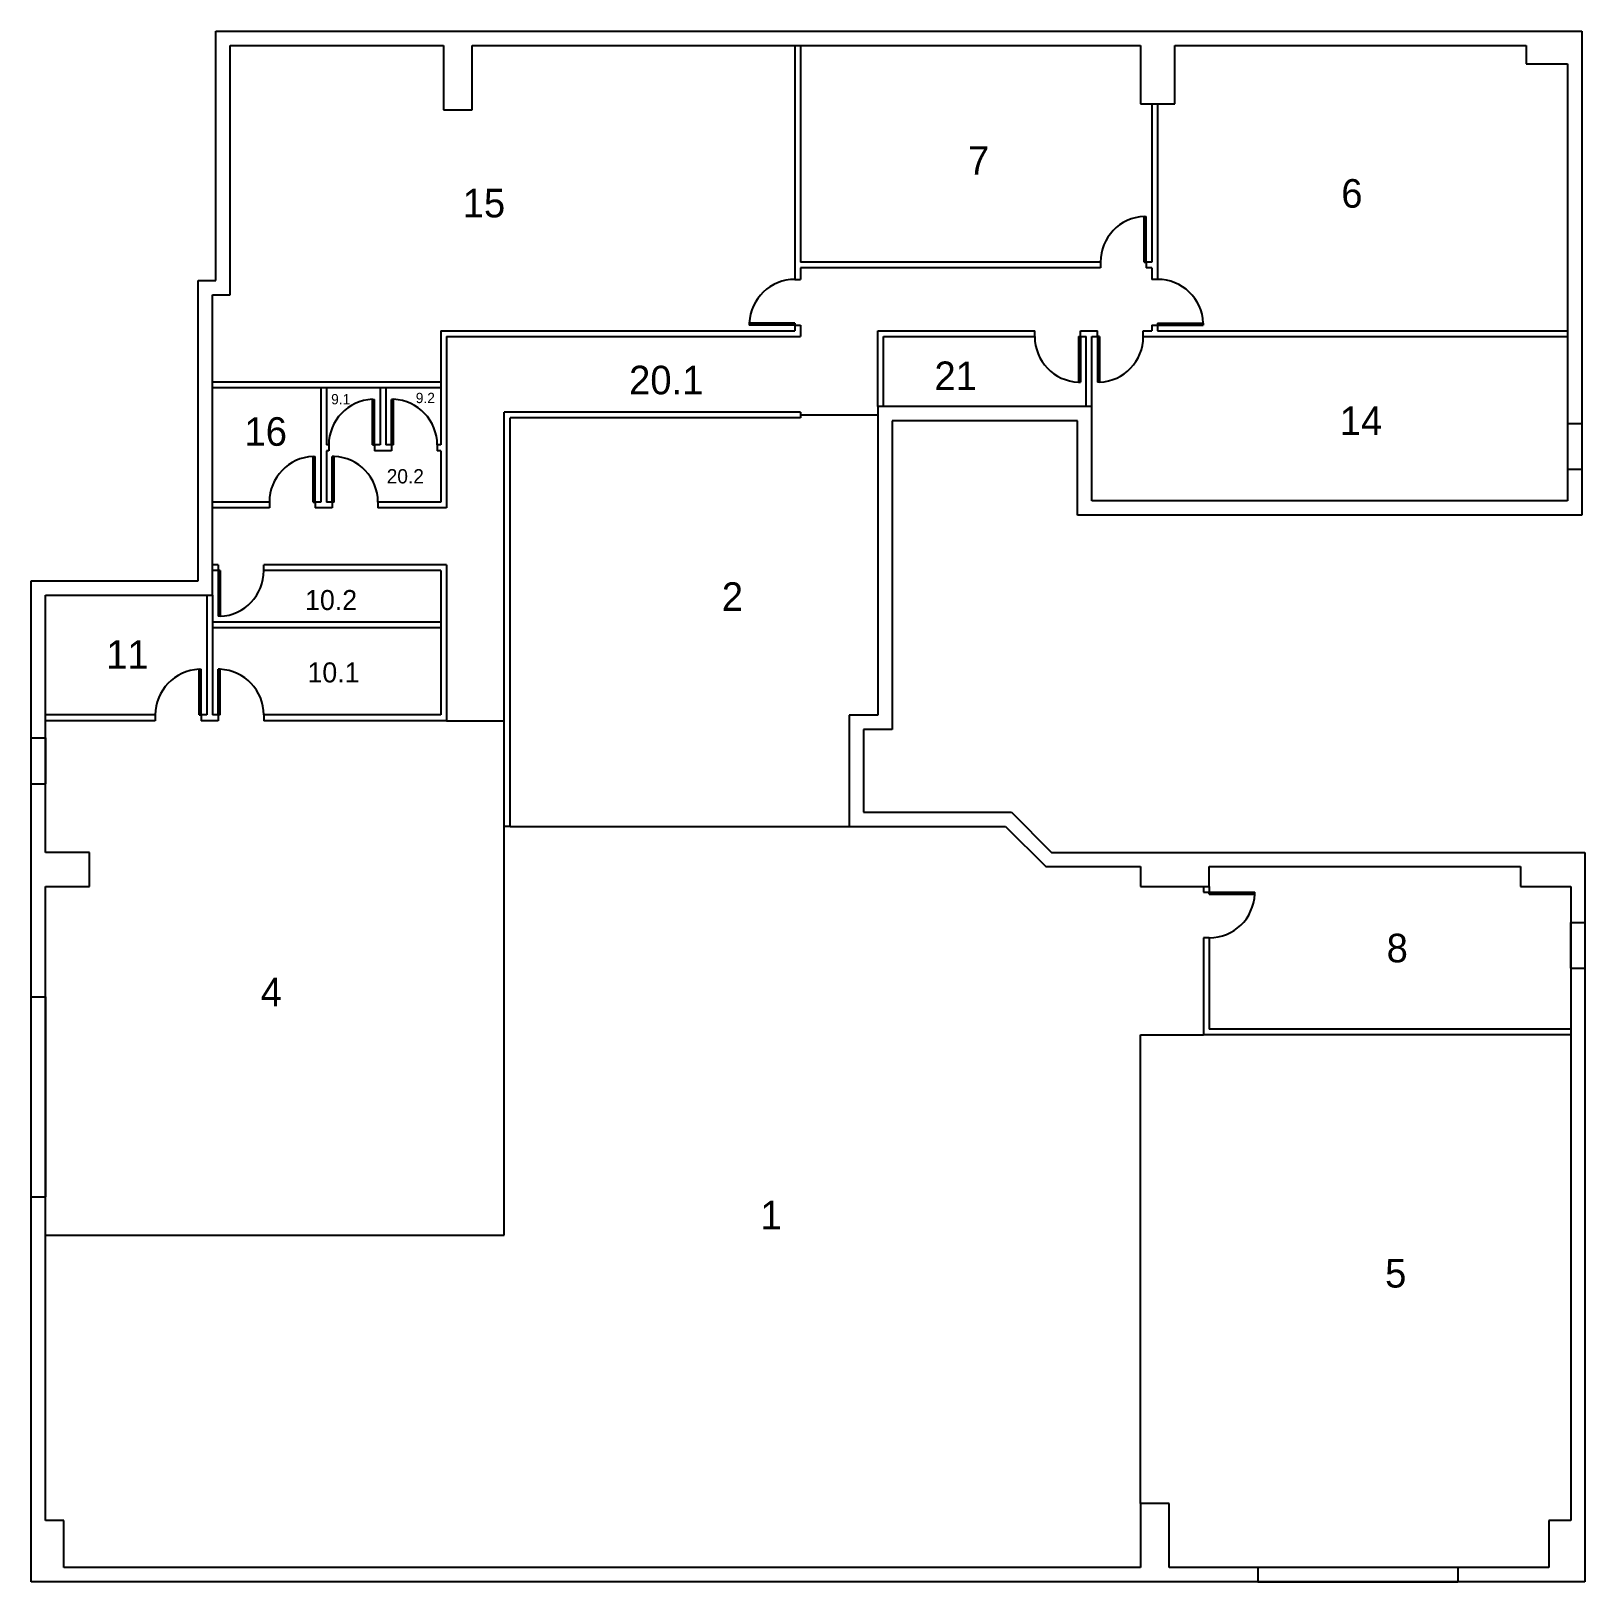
# Model space of a CAD drawing. Extents: x 469.5 to 496.7, y 2717 to 2744.1.
import ezdxf

# ---------------------------------------------------------------- set-up
doc = ezdxf.new("R2010")
doc.units = 0
doc.header["$MEASUREMENT"] = 0
doc.linetypes.add('DASHED', pattern=[19.05, 12.7, -6.35])
for name, color, linetype in [('BORDERS', 6, 'DASHED'), ('INNER_DOORS', 1, 'CONTINUOUS'), ('INNER_WALLS', 3, 'CONTINUOUS'), ('NAMES', 7, 'CONTINUOUS'), ('OUTER_DOORS', 2, 'CONTINUOUS'), ('OUTER_WALLS', 5, 'CONTINUOUS')]:
    doc.layers.add(name, color=color, linetype=linetype)

msp = doc.modelspace()

# ---------------------------------------------------------------- linework, layer by layer
at = {"layer": 'BORDERS'}
for p, q in [((482.962, 2737.401), (484.316, 2737.401)), ((476.763, 2732.05), (477.776, 2732.05)), ((477.876, 2730.2), (483.812, 2730.2))]:
    msp.add_line(p, q, dxfattribs=at)
for points in [[(469.741, 2723.042), (477.776, 2723.042), (477.776, 2730.2)], [(488.913, 2718.346), (488.913, 2726.55), (490.015, 2726.55)]]:
    msp.add_lwpolyline(points, dxfattribs=at)
at = {"layer": 'INNER_DOORS'}
for p, q in [((488.978, 2740.077), (488.978, 2740.876)), ((488.978, 2740.876), (489.013, 2740.876)), ((489.013, 2740.077), (489.013, 2740.876)), ((488.978, 2740.077), (489.013, 2740.077)), ((482.863, 2739.01), (482.064, 2739.01)), ((482.064, 2739.01), (482.064, 2738.975)), ((482.863, 2739.01), (482.863, 2738.975)), ((489.213, 2739.01), (489.213, 2738.975)), ((489.213, 2739.01), (490.013, 2739.01)), ((490.013, 2739.01), (490.013, 2738.975)), ((482.863, 2738.975), (482.064, 2738.975)), ((487.827, 2738.775), (487.862, 2738.775)), ((487.827, 2738.775), (487.827, 2737.976)), ((487.862, 2738.775), (487.862, 2737.976)), ((488.162, 2738.775), (488.162, 2737.976)), ((488.197, 2738.775), (488.162, 2738.775)), ((488.197, 2738.775), (488.197, 2737.976)), ((489.213, 2738.975), (490.013, 2738.975)), ((487.827, 2737.976), (487.862, 2737.976)), ((488.197, 2737.976), (488.162, 2737.976)), ((475.467, 2736.876), (475.467, 2737.675)), ((475.467, 2737.675), (475.502, 2737.675)), ((475.502, 2736.876), (475.502, 2737.675)), ((475.802, 2736.876), (475.802, 2737.675)), ((475.837, 2737.675), (475.802, 2737.675)), ((475.837, 2736.876), (475.837, 2737.675)), ((475.467, 2736.876), (475.502, 2736.876)), ((475.837, 2736.876), (475.802, 2736.876)), ((474.428, 2735.876), (474.428, 2736.675)), ((474.428, 2736.675), (474.463, 2736.675)), ((474.463, 2735.876), (474.463, 2736.675)), ((474.763, 2735.876), (474.763, 2736.675)), ((474.798, 2736.675), (474.763, 2736.675)), ((474.798, 2735.876), (474.798, 2736.675)), ((474.428, 2735.876), (474.463, 2735.876)), ((474.798, 2735.876), (474.763, 2735.876)), ((472.766, 2734.676), (472.766, 2733.877)), ((472.801, 2734.676), (472.766, 2734.676)), ((472.801, 2734.676), (472.801, 2733.877)), ((472.801, 2733.877), (472.766, 2733.877)), ((472.431, 2732.15), (472.431, 2732.95)), ((472.431, 2732.95), (472.466, 2732.95)), ((472.466, 2732.15), (472.466, 2732.95)), ((472.766, 2732.15), (472.766, 2732.95)), ((472.801, 2732.95), (472.766, 2732.95)), ((472.801, 2732.15), (472.801, 2732.95)), ((472.431, 2732.15), (472.466, 2732.15)), ((472.801, 2732.15), (472.766, 2732.15)), ((490.115, 2729.049), (490.914, 2729.049)), ((490.115, 2729.014), (490.115, 2729.049)), ((490.115, 2729.014), (490.914, 2729.014)), ((490.914, 2729.014), (490.914, 2729.049))]:
    msp.add_line(p, q, dxfattribs=at)
for centre, start, end in [((489.013, 2740.077), 92.5075, 180), ((482.863, 2738.975), 90, 177.4925), ((489.213, 2738.975), 2.5075, 90), ((487.862, 2738.775), 180, 267.4925), ((488.162, 2738.775), 272.5075, 0), ((475.502, 2736.876), 92.5075, 180), ((475.802, 2736.876), 0, 87.4925), ((474.463, 2735.876), 92.5075, 180), ((474.763, 2735.876), 0, 87.4925), ((472.766, 2734.676), 272.5075, 0), ((472.466, 2732.15), 92.5075, 180), ((472.766, 2732.15), 0, 87.4925), ((490.115, 2729.049), 270, 357.4925)]:
    msp.add_arc(centre, 0.8, start, end, dxfattribs=at)
at = {"layer": 'INNER_WALLS'}
for p, q in [((482.863, 2743.877), (482.863, 2739.775)), ((482.963, 2743.877), (482.963, 2740.077)), ((489.113, 2742.847), (489.113, 2740.077)), ((489.213, 2742.847), (489.213, 2739.775)), ((488.213, 2740.077), (482.963, 2740.077)), ((482.963, 2739.977), (482.963, 2739.775)), ((488.213, 2739.977), (482.963, 2739.977)), ((488.213, 2740.077), (488.213, 2739.977)), ((489.113, 2740.077), (489.013, 2740.077)), ((489.013, 2740.077), (489.013, 2739.977)), ((489.113, 2739.977), (489.013, 2739.977)), ((489.113, 2739.977), (489.113, 2739.775)), ((482.863, 2739.775), (482.963, 2739.775)), ((489.213, 2739.775), (489.113, 2739.775)), ((476.663, 2738.875), (482.863, 2738.875)), ((476.663, 2738.875), (476.663, 2736.876)), ((476.763, 2738.775), (482.963, 2738.775)), ((476.763, 2738.775), (476.763, 2735.776)), ((482.863, 2738.975), (482.963, 2738.975)), ((482.863, 2738.975), (482.863, 2738.875)), ((482.963, 2738.975), (482.963, 2738.775)), ((484.316, 2737.547), (484.316, 2738.875)), ((484.316, 2738.875), (487.062, 2738.875)), ((484.416, 2737.547), (484.416, 2738.775)), ((484.416, 2738.775), (487.062, 2738.775)), ((487.062, 2738.775), (487.062, 2738.875)), ((487.862, 2738.775), (487.862, 2738.875)), ((487.862, 2738.875), (488.162, 2738.875)), ((487.862, 2738.775), (487.962, 2738.775)), ((487.962, 2737.547), (487.962, 2738.775)), ((488.062, 2737.547), (488.062, 2738.775)), ((488.062, 2738.775), (488.162, 2738.775)), ((488.162, 2738.775), (488.162, 2738.875)), ((488.962, 2738.775), (488.962, 2738.875)), ((488.962, 2738.875), (489.113, 2738.875)), ((488.962, 2738.775), (496.389, 2738.775)), ((489.113, 2738.975), (489.213, 2738.975)), ((489.113, 2738.975), (489.113, 2738.875)), ((489.213, 2738.975), (489.213, 2738.875)), ((489.213, 2738.875), (496.389, 2738.875)), ((476.662, 2737.976), (472.666, 2737.976)), ((476.662, 2737.876), (472.666, 2737.876)), ((474.563, 2737.876), (474.563, 2735.876)), ((474.663, 2737.876), (474.663, 2736.876)), ((475.602, 2737.876), (475.602, 2736.876)), ((475.702, 2737.876), (475.702, 2736.876)), ((477.776, 2730.2), (477.776, 2737.451)), ((482.962, 2737.451), (477.776, 2737.451)), ((482.962, 2737.451), (482.962, 2737.351)), ((477.876, 2730.2), (477.876, 2737.351)), ((482.962, 2737.351), (477.876, 2737.351)), ((474.702, 2736.876), (474.663, 2736.876)), ((474.702, 2736.876), (474.702, 2736.776)), ((475.502, 2736.876), (475.502, 2736.776)), ((475.602, 2736.876), (475.502, 2736.876)), ((475.802, 2736.876), (475.702, 2736.876)), ((475.802, 2736.876), (475.802, 2736.776)), ((476.663, 2736.876), (476.602, 2736.876)), ((476.602, 2736.876), (476.602, 2736.776)), ((474.663, 2736.776), (474.663, 2735.876)), ((474.702, 2736.776), (474.663, 2736.776)), ((475.802, 2736.776), (475.502, 2736.776)), ((476.663, 2736.776), (476.602, 2736.776)), ((476.663, 2736.776), (476.663, 2735.876)), ((473.663, 2735.876), (472.666, 2735.876)), ((473.663, 2735.776), (472.666, 2735.776)), ((473.663, 2735.876), (473.663, 2735.776)), ((474.463, 2735.876), (474.463, 2735.776)), ((474.563, 2735.876), (474.463, 2735.876)), ((474.763, 2735.776), (474.463, 2735.776)), ((474.763, 2735.876), (474.663, 2735.876)), ((474.763, 2735.876), (474.763, 2735.776)), ((476.663, 2735.876), (475.563, 2735.876)), ((475.563, 2735.876), (475.563, 2735.776)), ((476.763, 2735.776), (475.563, 2735.776)), ((472.766, 2734.776), (472.666, 2734.776)), ((472.766, 2734.676), (472.666, 2734.676)), ((472.766, 2734.776), (472.766, 2734.676)), ((476.763, 2734.776), (473.566, 2734.776)), ((473.566, 2734.676), (473.566, 2734.776)), ((476.663, 2734.676), (473.566, 2734.676)), ((476.663, 2734.676), (476.663, 2732.15)), ((476.763, 2734.776), (476.763, 2732.05)), ((472.566, 2734.245), (472.566, 2732.15)), ((472.666, 2734.245), (472.666, 2732.15)), ((476.663, 2733.776), (472.666, 2733.776)), ((476.663, 2733.676), (472.666, 2733.676)), ((471.666, 2732.15), (469.741, 2732.15)), ((471.666, 2732.05), (469.741, 2732.05)), ((471.666, 2732.15), (471.666, 2732.05)), ((472.466, 2732.15), (472.466, 2732.05)), ((472.566, 2732.15), (472.466, 2732.15)), ((472.766, 2732.05), (472.466, 2732.05)), ((472.766, 2732.15), (472.666, 2732.15)), ((472.766, 2732.15), (472.766, 2732.05)), ((476.663, 2732.15), (473.566, 2732.15)), ((473.566, 2732.15), (473.566, 2732.05)), ((476.763, 2732.05), (473.566, 2732.05)), ((477.876, 2730.2), (477.776, 2730.2)), ((490.015, 2729.149), (490.015, 2729.049)), ((490.015, 2729.049), (490.115, 2729.049)), ((490.115, 2729.149), (490.115, 2729.049)), ((490.115, 2728.249), (490.015, 2728.249)), ((490.015, 2728.249), (490.015, 2726.55)), ((490.115, 2728.249), (490.115, 2726.65)), ((496.443, 2726.55), (490.015, 2726.55)), ((496.443, 2726.65), (490.115, 2726.65))]:
    msp.add_line(p, q, dxfattribs=at)
at = {"layer": 'OUTER_DOORS'}
for p, q in [((496.638, 2737.249), (496.389, 2737.249)), ((496.389, 2737.249), (496.389, 2736.449)), ((496.638, 2737.249), (496.638, 2736.449)), ((496.638, 2736.449), (496.389, 2736.449)), ((469.491, 2731.747), (469.741, 2731.747)), ((469.491, 2730.947), (469.491, 2731.747)), ((469.741, 2731.747), (469.741, 2730.947)), ((469.491, 2730.947), (469.741, 2730.947)), ((496.444, 2728.519), (496.693, 2728.519)), ((496.444, 2727.719), (496.444, 2728.519)), ((496.693, 2728.519), (496.693, 2727.719)), ((496.444, 2727.719), (496.693, 2727.719)), ((469.491, 2727.213), (469.741, 2727.213)), ((469.491, 2723.713), (469.491, 2727.213)), ((469.741, 2727.213), (469.741, 2723.713)), ((469.491, 2723.713), (469.741, 2723.713)), ((490.97, 2717.224), (490.97, 2716.974)), ((494.47, 2717.224), (490.97, 2717.224)), ((490.97, 2716.974), (494.47, 2716.974)), ((494.47, 2717.224), (494.47, 2716.974))]:
    msp.add_line(p, q, dxfattribs=at)
at = {"layer": 'OUTER_WALLS'}
for p, q in [((472.725, 2744.121), (496.638, 2744.121)), ((472.725, 2739.753), (472.725, 2744.121)), ((496.638, 2744.121), (496.638, 2735.646)), ((472.975, 2743.871), (476.713, 2743.871)), ((472.975, 2739.503), (472.975, 2743.871)), ((476.713, 2743.871), (476.713, 2742.745)), ((477.212, 2742.745), (477.212, 2743.871)), ((477.212, 2743.871), (488.913, 2743.871)), ((488.913, 2743.871), (488.913, 2742.847)), ((489.514, 2742.847), (489.514, 2743.871)), ((489.514, 2743.871), (495.665, 2743.871)), ((495.665, 2743.871), (495.665, 2743.546)), ((495.665, 2743.546), (496.389, 2743.546)), ((496.389, 2743.546), (496.389, 2735.896)), ((488.913, 2742.847), (489.514, 2742.847)), ((476.713, 2742.745), (477.212, 2742.745)), ((472.416, 2734.495), (472.416, 2739.753)), ((472.416, 2739.753), (472.725, 2739.753)), ((472.666, 2734.245), (472.666, 2739.503)), ((472.666, 2739.503), (472.975, 2739.503)), ((488.062, 2737.547), (484.316, 2737.547)), ((484.316, 2737.547), (484.316, 2732.146)), ((488.062, 2735.896), (488.062, 2737.547)), ((487.812, 2737.297), (484.565, 2737.297)), ((484.565, 2737.297), (484.565, 2731.896)), ((487.812, 2735.646), (487.812, 2737.297)), ((496.389, 2735.896), (488.062, 2735.896)), ((496.638, 2735.646), (487.812, 2735.646)), ((469.491, 2734.495), (472.416, 2734.495)), ((469.491, 2716.974), (469.491, 2734.495)), ((469.741, 2729.745), (469.741, 2734.245)), ((469.741, 2734.245), (472.666, 2734.245)), ((484.316, 2732.146), (483.812, 2732.146)), ((483.812, 2732.146), (483.812, 2730.198)), ((484.565, 2731.896), (484.062, 2731.896)), ((484.062, 2731.896), (484.062, 2730.448)), ((484.062, 2730.448), (486.654, 2730.448)), ((486.654, 2730.448), (487.357, 2729.745)), ((483.812, 2730.198), (486.551, 2730.198)), ((486.551, 2730.198), (487.253, 2729.496)), ((470.516, 2729.745), (469.741, 2729.745)), ((470.516, 2729.149), (470.516, 2729.745)), ((487.357, 2729.745), (496.693, 2729.745)), ((496.693, 2729.745), (496.693, 2716.974)), ((487.253, 2729.496), (488.913, 2729.496)), ((488.913, 2729.496), (488.913, 2729.149)), ((490.115, 2729.149), (490.115, 2729.496)), ((490.115, 2729.496), (495.563, 2729.496)), ((495.563, 2729.496), (495.563, 2729.149)), ((469.741, 2729.149), (470.516, 2729.149)), ((469.741, 2718.049), (469.741, 2729.149)), ((488.913, 2729.149), (490.111, 2729.149)), ((495.563, 2729.149), (496.444, 2729.149)), ((496.444, 2729.149), (496.444, 2718.049)), ((489.412, 2718.346), (488.913, 2718.346)), ((488.913, 2718.346), (488.913, 2717.224)), ((489.412, 2717.224), (489.412, 2718.346)), ((470.063, 2718.049), (469.741, 2718.049)), ((470.063, 2717.224), (470.063, 2718.049)), ((496.444, 2718.049), (496.063, 2718.049)), ((496.063, 2718.049), (496.063, 2717.224)), ((496.693, 2716.974), (469.491, 2716.974)), ((488.913, 2717.224), (470.063, 2717.224)), ((496.063, 2717.224), (489.412, 2717.224))]:
    msp.add_line(p, q, dxfattribs=at)

# ---------------------------------------------------------------- texts
at = {"layer": 'NAMES'}
for s, height, p in [('7', 0.5, (485.893, 2741.605)), ('6', 0.5, (492.428, 2741.03)), ('15', 0.5, (477.047, 2740.86)), ('20.1', 0.5, (479.96, 2737.763)), ('21', 0.5, (485.306, 2737.837)), ('9.1', 0.18, (474.744, 2737.588)), ('9.2', 0.18, (476.226, 2737.609)), ('16', 0.5, (473.227, 2736.862)), ('14', 0.5, (492.401, 2737.05)), ('20.2', 0.25, (475.717, 2736.203)), ('2', 0.5, (481.583, 2733.972)), ('10.2', 0.35, (474.288, 2733.987)), ('11', 0.5, (470.806, 2732.958)), ('10.1', 0.35, (474.33, 2732.72)), ('8', 0.5, (493.222, 2727.82)), ('4', 0.5, (473.511, 2727.049)), ('1', 0.5, (482.26, 2723.147)), ('5', 0.5, (493.195, 2722.127))]:
    msp.add_text(s, height=height, dxfattribs=at).set_placement(p)

doc.saveas('drawing.dxf')
